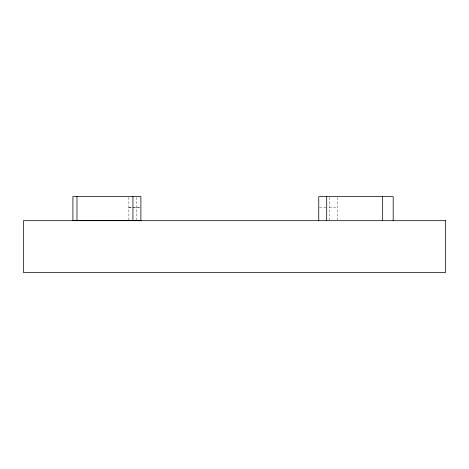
<?xml version="1.0" encoding="UTF-8"?>
<svg xmlns="http://www.w3.org/2000/svg" width="469" height="469" viewBox="0 0 469 469"><rect width="100%" height="100%" fill="white"/><g stroke="black" fill="none" stroke-linecap="round" stroke-linejoin="round"><path stroke-width="0.35" stroke-dasharray="2.35 1.76" d="M128.875 207.239L133.208 207.239M133.665 207.239L140.161 207.239M128.875 207.321L131.766 207.321M132.487 207.321L140.161 207.321M319.477 207.386L326.7 207.386M329.273 207.386L337.217 207.386M337.217 197.396L337.217 220.02M329.273 197.396L329.273 220.688M136.819 197.314L136.819 220.688M128.875 197.314L128.875 220.688"/><path stroke-width="0.7" d="M72.912 220.471L140.888 220.471M132.938 220.623L140.888 220.623M393.186 220.688L393.186 196.64L318.756 196.64L318.756 220.688M382.669 196.64L382.669 220.688M326.7 196.64L326.7 220.688M140.888 220.688L140.888 196.534L72.912 196.534L72.912 220.688M132.938 196.534L132.938 220.688M76.975 196.534L76.975 220.688M445.55 220.688L23.45 220.688L23.45 272.466L445.55 272.466L445.55 220.688"/></g></svg>
